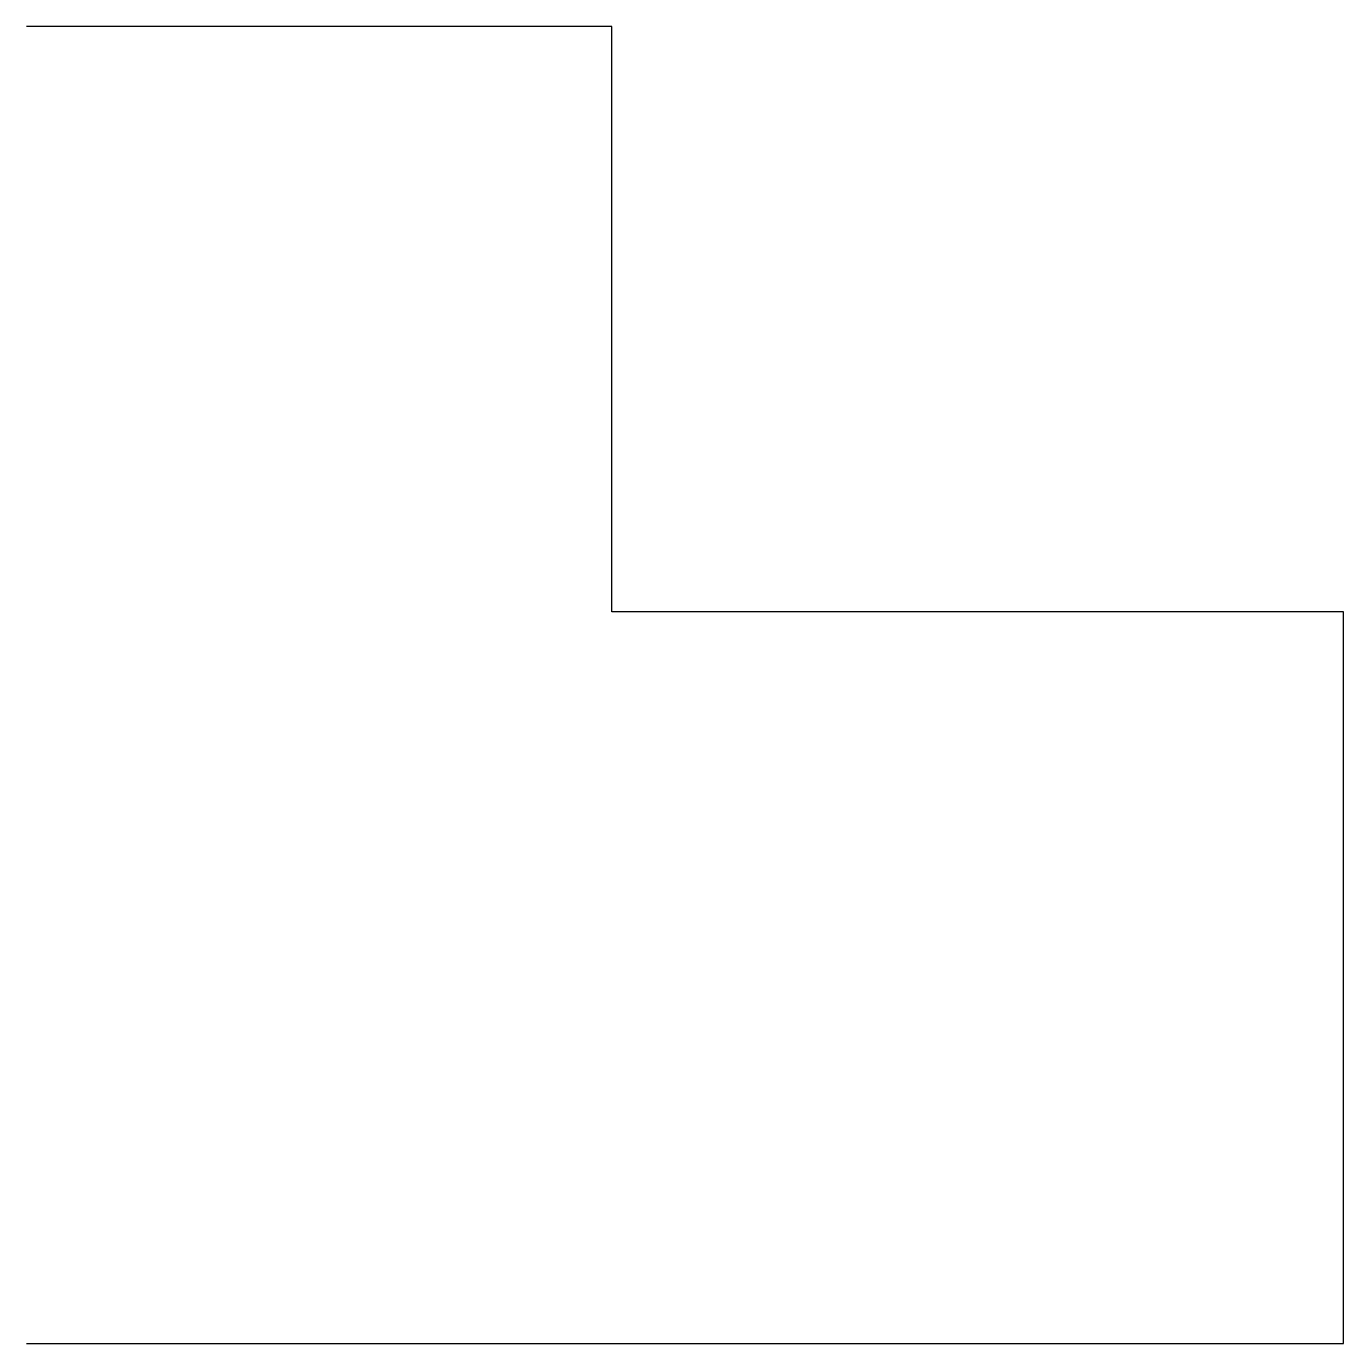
# Model space of a CAD drawing. Header units: metres. Extents: x 0 to 18, y 0 to 18.
import ezdxf

# ---------------------------------------------------------------- set-up
doc = ezdxf.new("R2010")
doc.units = ezdxf.units.M
doc.layers.add('BOUNDARY', color=7, linetype='Continuous')

msp = doc.modelspace()

# ---------------------------------------------------------------- linework, layer by layer
at = {"layer": 'BOUNDARY'}
msp.add_lwpolyline([(0, 0), (18, 0), (18, 10), (8, 10), (8, 18), (0, 18)], dxfattribs=at)

doc.saveas('drawing.dxf')
